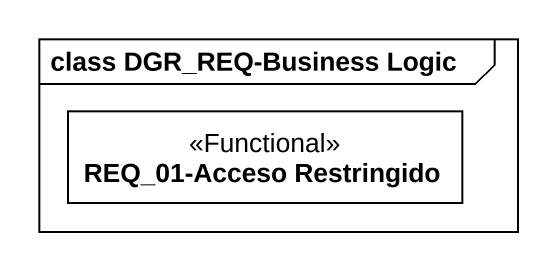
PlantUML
@startuml
mainframe class DGR_REQ-Business Logic
hide circle
hide empty members
class "REQ_01-Acceso Restringido" as REQ_01_Acceso_Restringido <<Functional>>
@enduml
